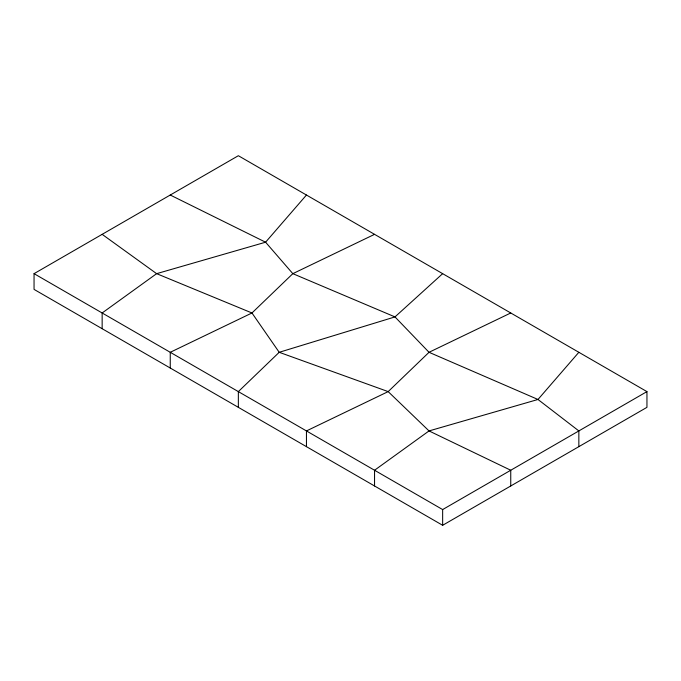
<?xml version="1.0" encoding="UTF-8"?>
<svg xmlns="http://www.w3.org/2000/svg" width="681" height="681" viewBox="0 0 681 681"><rect width="100%" height="100%" fill="white"/><g stroke="black" fill="none" stroke-linecap="round" stroke-linejoin="round"><path stroke-width="1.02" d="M306.45 195.03L265.59 242.206L156.63 273.66L102.15 312.979L102.15 328.702M578.85 352.298L537.99 399.475L429.03 430.928L374.55 470.248L374.55 485.97M442.65 273.66L394.98 316.912L279.21 352.298L238.35 391.609L238.35 407.34M34.05 273.66L238.35 155.711L646.95 391.609L646.95 407.34L442.65 525.289L34.05 289.391L34.05 273.66L442.65 509.567L646.95 391.609M374.55 234.341L292.83 273.66L251.97 312.979L170.25 352.298L170.25 368.021M510.75 312.979L429.03 352.298L388.17 391.609L306.45 430.928L306.45 446.659M170.25 195.03L265.59 242.206L292.83 273.66L394.98 316.912L429.03 352.298L537.99 399.475L578.85 430.928L578.85 446.659M102.15 234.341L156.63 273.66L251.97 312.979L279.21 352.298L388.17 391.609L429.03 430.928L510.75 470.248L510.75 485.97M442.65 509.567L442.65 525.289"/></g></svg>
